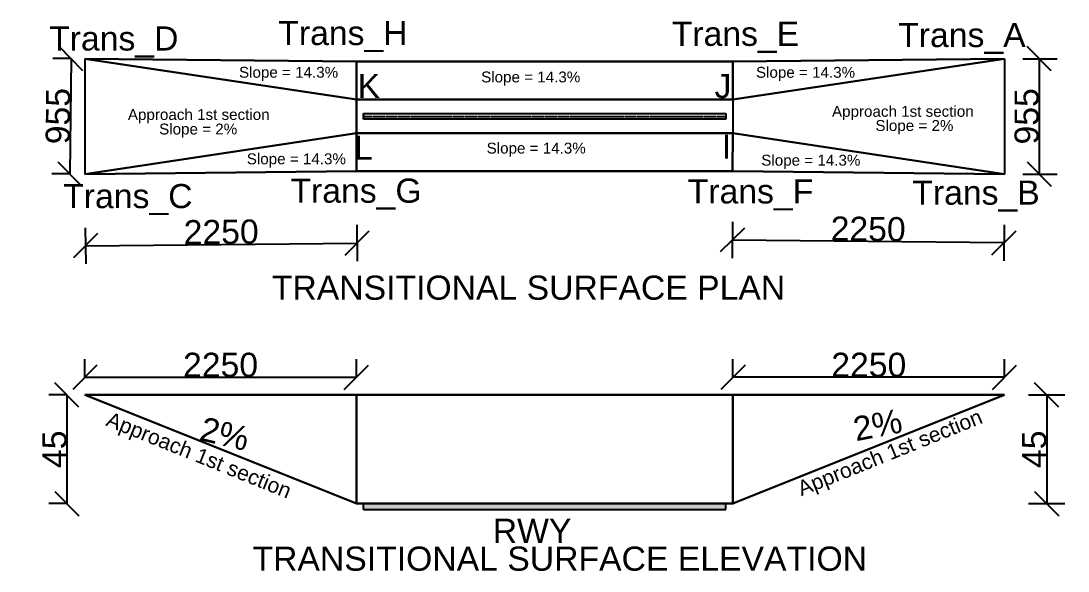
# Model space of a CAD drawing. Header units: metres. Extents: x 53499 to 358985, y 19300 to 120860.
# Drawn here: x 66632 to 75307, y 102530 to 107085 of the extents above; entities that cross this region are included whole.
import ezdxf

# ---------------------------------------------------------------- set-up
doc = ezdxf.new("R2010")
doc.units = ezdxf.units.M
doc.header["$MEASUREMENT"] = 0
doc.linetypes.add('ACAD_ISO02W100', pattern=[15, 12, -3])
for name, color, linetype in [('Approach', 20, 'Continuous'), ('Approach Elev', 132, 'Continuous'), ('Dimtxt', 82, 'Continuous'), ('Runway', 10, 'Continuous'), ('RWY CL', 80, 'ACAD_ISO02W100'), ('RWY Strip', 160, 'Continuous'), ('Text', 240, 'Continuous')]:
    doc.layers.add(name, color=color, linetype=linetype)
doc.layers.add('Trans', color=7, linetype='Continuous', lineweight=30, true_color=0x9fdd22)
doc.styles.add('Dimtxt', font='arial.ttf', dxfattribs={"height": 425})
doc.styles.get("Standard").update_dxf_attribs({"font": 'arial.ttf', "height": 425})
doc.styles.add('style2', font='arial.ttf', dxfattribs={"height": 200})
doc.dimstyles.new('Elev standard', dxfattribs={"dimtxt": 425, "dimasz": 200, "dimexe": 150, "dimexo": 150, "dimgap": 0.09, "dimtad": 1, "dimdec": 0, "dimlfac": 0.05, "dimzin": 0, "dimdsep": 46, "dimtxsty": 'Dimtxt', "dimblk": 'OBLIQUE', "dimcen": 0.09, "dimclrt": 256, "dimadec": 0, "dimazin": 0, "dimtfac": 1, "dimtdec": 0, "dimtix": 1, "dimtofl": 0, "dimtmove": 0, "dimatfit": 0, "dimfxl": 150, "dimfxlon": 1, "dimtolj": 1, "dimtzin": 0, "dimarcsym": 0})
doc.dimstyles.new('Standard 200', dxfattribs={"dimtxt": 200, "dimasz": 200, "dimexe": 150, "dimexo": 150, "dimgap": 0.09, "dimtad": 1, "dimdec": 0, "dimzin": 0, "dimdsep": 46, "dimtxsty": 'style2', "dimblk": 'OBLIQUE', "dimcen": 0.09, "dimclrt": 256, "dimadec": 0, "dimazin": 0, "dimtfac": 1, "dimtdec": 0, "dimtix": 1, "dimtofl": 0, "dimtmove": 0, "dimatfit": 0, "dimfxl": 150, "dimfxlon": 1, "dimtolj": 1, "dimtzin": 0, "dimarcsym": 0})

# ---------------------------------------------------------------- blocks, each defined once
blk = doc.blocks.new('_Oblique')
at = {"color": 0, "linetype": 'ByBlock', "lineweight": -2}
blk.add_line((-0.5, -0.5), (0.5, 0.5), dxfattribs=at)
blk = doc.blocks.new('*D66')
at = {"layer": 'Defpoints', "color": 0, "transparency": 16777216}
for p in [(69410.7, 105840.6), (67160.7, 105817.8), (69416.7, 105246.2)]:
    blk.add_point(p, dxfattribs=at)
at = {"layer": 'Dimtxt', "color": 0, "lineweight": -2, "transparency": 16777216}
for p, q in [((67165.2, 105373.4), (67168.2, 105073.4)), ((69415.2, 105396.2), (69418.2, 105096.2)), ((67166.7, 105223.4), (69416.7, 105246.2))]:
    blk.add_line(p, q, dxfattribs=at)
at = {"layer": 'Dimtxt', "color": 0, "lineweight": -2, "transparency": 16777216, "xscale": 200, "yscale": 200, "zscale": 200}
for p, rotation in [((67166.7, 105223.4), 180.5810866043362), ((69416.7, 105246.2), 0.5810866043362114)]:
    blk.add_blockref('_Oblique', p, dxfattribs=dict(at, rotation=rotation))
at = {"layer": 'Dimtxt', "transparency": 16777216, "insert": (68290.7, 105337), "char_height": 200, "attachment_point": 5, "rotation": 0.58109, "style": 'style2'}
blk.add_mtext('\\A1;2250', dxfattribs=at)
blk = doc.blocks.new('*D67')
at = {"layer": 'Defpoints', "color": 0, "transparency": 16777216}
for p in [(72530.7, 105840.6), (74780.7, 105817.8), (72524.9, 105271.1)]:
    blk.add_point(p, dxfattribs=at)
at = {"layer": 'Dimtxt', "color": 0, "lineweight": -2, "transparency": 16777216}
for p, q in [((72526.4, 105421), (72523.4, 105121.1)), ((74776.4, 105398.2), (74773.4, 105098.2)), ((74774.9, 105248.2), (72524.9, 105271.1))]:
    blk.add_line(p, q, dxfattribs=at)
at = {"layer": 'Dimtxt', "color": 0, "lineweight": -2, "transparency": 16777216, "xscale": 200, "yscale": 200, "zscale": 200}
for p, rotation in [((72524.9, 105271.1), 179.4189133956634), ((74774.9, 105248.2), 359.4189133956634)]:
    blk.add_blockref('_Oblique', p, dxfattribs=dict(at, rotation=rotation))
at = {"layer": 'Dimtxt', "transparency": 16777216, "insert": (73650.9, 105361.8), "char_height": 200, "attachment_point": 5, "rotation": 359.41891, "style": 'style2'}
blk.add_mtext('\\A1;2250', dxfattribs=at)
blk = doc.blocks.new('*D68')
at = {"layer": 'Defpoints', "color": 0, "transparency": 16777216}
for p in [(67170.4, 106772.7), (67037.1, 105819), (67160.7, 105817.8)]:
    blk.add_point(p, dxfattribs=at)
at = {"layer": 'Dimtxt', "color": 0, "lineweight": -2, "transparency": 16777216}
for p, q in [((67046.8, 106773.9), (66896.8, 106775.4)), ((67046.8, 106773.9), (67037.1, 105819)), ((67037.1, 105819), (66887.1, 105820.5))]:
    blk.add_line(p, q, dxfattribs=at)
at = {"layer": 'Dimtxt', "color": 0, "lineweight": -2, "transparency": 16777216, "xscale": 200, "yscale": 200, "zscale": 200}
for p, rotation in [((67046.8, 106773.9), 89.41891339566392), ((67037.1, 105819), 269.4189133956639)]:
    blk.add_blockref('_Oblique', p, dxfattribs=dict(at, rotation=rotation))
at = {"layer": 'Dimtxt', "transparency": 16777216, "insert": (66939.7, 106297.5), "char_height": 200, "attachment_point": 5, "rotation": 89.41891, "style": 'style2'}
blk.add_mtext('\\A1;955', dxfattribs=at)
blk = doc.blocks.new('*D69')
at = {"layer": 'Defpoints', "color": 0, "transparency": 16777216}
for p in [(74780.7, 106772.8), (74780.7, 105817.8), (75066.7, 105817.8)]:
    blk.add_point(p, dxfattribs=at)
at = {"layer": 'Dimtxt', "color": 0, "lineweight": -2, "transparency": 16777216}
for p, q in [((74930.7, 106772.8), (75216.7, 106772.8)), ((75066.7, 106772.8), (75066.7, 105817.8)), ((74930.7, 105817.8), (75216.7, 105817.8))]:
    blk.add_line(p, q, dxfattribs=at)
at = {"layer": 'Dimtxt', "color": 0, "lineweight": -2, "transparency": 16777216, "xscale": 200, "yscale": 200, "zscale": 200}
for p, rotation in [((75066.7, 106772.8), 90), ((75066.7, 105817.8), 270)]:
    blk.add_blockref('_Oblique', p, dxfattribs=dict(at, rotation=rotation))
at = {"layer": 'Dimtxt', "transparency": 16777216, "insert": (74964.5, 106295.3), "char_height": 200, "attachment_point": 5, "rotation": 90, "style": 'style2'}
blk.add_mtext('\\A1;955', dxfattribs=at)
blk = doc.blocks.new('*D70')
at = {"layer": 'Defpoints', "color": 0, "transparency": 16777216}
for p in [(74780.7, 103988.1), (74780.7, 103088.1), (75129.6, 103088.1)]:
    blk.add_point(p, dxfattribs=at)
at = {"layer": 'Dimtxt', "color": 0, "lineweight": -2, "transparency": 16777216}
for p, q in [((74979.6, 103988.1), (75279.6, 103988.1)), ((75129.6, 103988.1), (75129.6, 103088.1)), ((74979.6, 103088.1), (75279.6, 103088.1))]:
    blk.add_line(p, q, dxfattribs=at)
at = {"layer": 'Dimtxt', "color": 0, "lineweight": -2, "transparency": 16777216, "xscale": 200, "yscale": 200, "zscale": 200}
for p, rotation in [((75129.6, 103988.1), 90), ((75129.6, 103088.1), 270)]:
    blk.add_blockref('_Oblique', p, dxfattribs=dict(at, rotation=rotation))
at = {"layer": 'Dimtxt', "transparency": 16777216, "insert": (75027.8, 103538.1), "char_height": 425, "attachment_point": 5, "rotation": 90, "style": 'Dimtxt'}
blk.add_mtext('\\A1;{\\H0.47059x;45}', dxfattribs=at)
blk = doc.blocks.new('*D71')
at = {"layer": 'Defpoints', "color": 0, "transparency": 16777216}
for p in [(67160.7, 103988.1), (67012.5, 103088.1), (67160.7, 103088.1)]:
    blk.add_point(p, dxfattribs=at)
at = {"layer": 'Dimtxt', "color": 0, "lineweight": -2, "transparency": 16777216}
for p, q in [((67012.5, 103988.1), (66862.5, 103988.1)), ((67012.5, 103988.1), (67012.5, 103088.1)), ((67012.5, 103088.1), (66862.5, 103088.1))]:
    blk.add_line(p, q, dxfattribs=at)
at = {"layer": 'Dimtxt', "color": 0, "lineweight": -2, "transparency": 16777216, "xscale": 200, "yscale": 200, "zscale": 200}
for p, rotation in [((67012.5, 103988.1), 90), ((67012.5, 103088.1), 270)]:
    blk.add_blockref('_Oblique', p, dxfattribs=dict(at, rotation=rotation))
at = {"layer": 'Dimtxt', "transparency": 16777216, "insert": (66910.7, 103538.1), "char_height": 425, "attachment_point": 5, "rotation": 90, "style": 'Dimtxt'}
blk.add_mtext('\\A1;{\\H0.47059x;45}', dxfattribs=at)
blk = doc.blocks.new('*D72')
at = {"layer": 'Defpoints', "color": 0, "transparency": 16777216}
for p in [(69410.7, 104134.1), (67160.7, 103988.1), (69410.7, 103988.1)]:
    blk.add_point(p, dxfattribs=at)
at = {"layer": 'Dimtxt', "color": 0, "lineweight": -2, "transparency": 16777216}
for p, q in [((67160.7, 104134.1), (67160.7, 104284.1)), ((69410.7, 104134.1), (69410.7, 104284.1)), ((67160.7, 104134.1), (69410.7, 104134.1))]:
    blk.add_line(p, q, dxfattribs=at)
at = {"layer": 'Dimtxt', "color": 0, "lineweight": -2, "transparency": 16777216, "xscale": 200, "yscale": 200, "zscale": 200, "rotation": 180}
blk.add_blockref('_Oblique', (67160.7, 104134.1), dxfattribs=at)
at = {"layer": 'Dimtxt', "color": 0, "lineweight": -2, "transparency": 16777216, "xscale": 200, "yscale": 200, "zscale": 200}
blk.add_blockref('_Oblique', (69410.7, 104134.1), dxfattribs=at)
at = {"layer": 'Dimtxt', "transparency": 16777216, "insert": (68285.7, 104236.3), "char_height": 200, "attachment_point": 5, "style": 'style2'}
blk.add_mtext('\\A1;2250', dxfattribs=at)
blk = doc.blocks.new('*D73')
at = {"layer": 'Defpoints', "color": 0, "transparency": 16777216}
for p in [(72530.7, 104134.1), (72530.7, 103988.1), (74780.7, 103988.1)]:
    blk.add_point(p, dxfattribs=at)
at = {"layer": 'Dimtxt', "color": 0, "lineweight": -2, "transparency": 16777216}
for p, q in [((72530.7, 104134.1), (72530.7, 104284.1)), ((74780.7, 104134.1), (74780.7, 104284.1)), ((74780.7, 104134.1), (72530.7, 104134.1))]:
    blk.add_line(p, q, dxfattribs=at)
at = {"layer": 'Dimtxt', "color": 0, "lineweight": -2, "transparency": 16777216, "xscale": 200, "yscale": 200, "zscale": 200, "rotation": 180}
blk.add_blockref('_Oblique', (72530.7, 104134.1), dxfattribs=at)
at = {"layer": 'Dimtxt', "color": 0, "lineweight": -2, "transparency": 16777216, "xscale": 200, "yscale": 200, "zscale": 200}
blk.add_blockref('_Oblique', (74780.7, 104134.1), dxfattribs=at)
at = {"layer": 'Dimtxt', "transparency": 16777216, "insert": (73655.7, 104236.3), "char_height": 200, "attachment_point": 5, "style": 'style2'}
blk.add_mtext('\\A1;2250', dxfattribs=at)

msp = doc.modelspace()

# ---------------------------------------------------------------- hatches: boundary and pattern name
at = {"layer": 'Approach Elev'}
h = msp.add_hatch(color=256, dxfattribs=at)
h.dxf.hatch_style = 1
h.paths.add_polyline_path([(72470.7, 103088.1), (69470.7, 103088.1), (69470.7, 103038.1), (72470.7, 103038.1)])

# ---------------------------------------------------------------- linework, layer by layer
at = {"layer": 'Approach'}
for p, q in [((67160.7, 106772.8), (67160.7, 105817.8)), ((74780.7, 106772.8), (74780.7, 105817.8)), ((69410.7, 106435.3), (69410.7, 106155.3)), ((72530.7, 106435.3), (72530.7, 106155.3)), ((69410.7, 103088.1), (67160.7, 103988.1)), ((72530.7, 103088.1), (74780.7, 103988.1)), ((69470.7, 103038.1), (72470.7, 103038.1))]:
    msp.add_line(p, q, dxfattribs=at)
at = {"layer": 'Approach Elev'}
for p, q in [((69470.7, 103038.1), (69470.7, 103088.1)), ((72470.7, 103038.1), (72470.7, 103088.1))]:
    msp.add_line(p, q, dxfattribs=at)
at = {"layer": 'Runway'}
for p, q in [((69470.7, 106317.8), (72470.7, 106317.8)), ((69470.7, 106272.8), (69470.7, 106317.8)), ((69470.7, 106317.8), (69470.7, 106272.8)), ((72470.7, 106272.8), (69470.7, 106272.8)), ((72470.7, 106317.8), (72470.7, 106272.8))]:
    msp.add_line(p, q, dxfattribs=at)
at = {"layer": 'RWY CL'}
msp.add_line((69470.7, 106295.3), (72470.7, 106295.3), dxfattribs=at)
at = {"layer": 'RWY Strip'}
for p, q in [((69410.7, 106155.3), (69410.7, 106435.3)), ((69410.7, 106435.3), (72530.7, 106435.3)), ((69410.7, 106435.3), (69410.7, 106155.3)), ((72530.7, 106435.3), (72530.7, 106155.3)), ((69410.7, 106155.3), (72530.7, 106155.3))]:
    msp.add_line(p, q, dxfattribs=at)
at = {"layer": 'Trans'}
for p, q in [((69410.7, 106435.3), (67160.7, 106772.8)), ((69410.7, 106749.9), (67160.7, 106772.8)), ((69410.7, 106749.9), (72530.7, 106749.9)), ((69410.7, 106435.3), (69410.7, 106749.9)), ((72530.7, 106435.3), (74780.7, 106772.8)), ((72530.7, 106749.9), (74780.7, 106772.8)), ((72530.7, 106435.3), (72530.7, 106749.9)), ((69410.7, 106435.3), (72530.7, 106435.3)), ((67160.7, 105817.8), (69410.7, 106155.3)), ((69410.7, 106155.3), (69410.7, 105840.6)), ((69410.7, 106155.3), (72530.7, 106155.3)), ((72530.7, 106155.3), (72527.5, 105840.6)), ((74780.7, 105817.8), (72530.7, 106155.3)), ((69410.7, 105840.6), (67160.7, 105817.8)), ((69410.7, 105840.6), (72530.7, 105840.6)), ((72530.7, 105840.6), (74780.7, 105817.8)), ((67160.7, 103988.1), (69410.7, 103988.1)), ((69410.7, 103088.1), (67160.7, 103988.1)), ((69410.7, 103988.1), (69410.7, 103088.1)), ((72530.7, 103988.1), (69410.7, 103988.1)), ((72530.7, 103088.1), (72530.7, 103988.1)), ((72530.7, 103988.1), (74780.7, 103988.1)), ((74780.7, 103988.1), (72530.7, 103088.1)), ((69410.7, 103088.1), (72530.7, 103088.1))]:
    msp.add_line(p, q, dxfattribs=at)

# ---------------------------------------------------------------- texts
at = {"layer": 'Approach', "char_height": 200, "attachment_point": 1, "style": 'style2'}
for s, insert in [('TRANSITIONAL SURFACE PLAN', (68710.1, 104976.4)), ('TRANSITIONAL SURFACE ELEVATION', (68550, 102732.3))]:
    msp.add_mtext_dynamic_manual_height_columns(s, width=13303.507, gutter_width=2125, heights=[0], dxfattribs=dict(at, insert=insert))
at = {"layer": 'Dimtxt', "char_height": 90, "attachment_point": 3}
for s, insert in [('Slope = 14.3%', (69259.7, 106705.4)), ('Slope = 14.3%', (73542.4, 106705)), ('Slope = 14.3%', (71265.7, 106666.6)), ('Approach 1st section', (68691.9, 106355.7)), ('Approach 1st section', (74525, 106381.7)), ('Slope = 2%', (74357.1, 106264.4)), ('Slope = 2%', (68423.3, 106235.3)), ('Slope = 14.3%', (71311.1, 106077.3)), ('Slope = 14.3%', (69324, 105988.5)), ('Slope = 14.3%', (73586.4, 105977.2))]:
    msp.add_mtext_dynamic_manual_height_columns(s, width=1776.87, gutter_width=1, heights=[644.6], dxfattribs=dict(at, insert=insert))
at = {"layer": 'Dimtxt', "attachment_point": 1, "style": 'style2'}
for s, width, heights, insert, char_height, rotation in [('Approach 1st section', 3367.142, [130.6], (73050.1, 103264.6), 125, 21.95941), ('2%', 1304.473, [0], (73511.7, 103800.4), 200, 10.94863), ('Approach 1st section', 3367.142, [130.6], (67374.1, 103853.4), 125, 338.05067), ('2%', 1304.473, [0], (68147.3, 103810.6), 200, 346.49066)]:
    msp.add_mtext_dynamic_manual_height_columns(s, width=width, gutter_width=2125, heights=heights, dxfattribs=dict(at, insert=insert, char_height=char_height, rotation=rotation))
at = {"layer": 'Dimtxt', "insert": (70540.4, 102962.9), "char_height": 200, "attachment_point": 1, "style": 'style2'}
msp.add_mtext_dynamic_manual_height_columns('RWY', width=1650.888, gutter_width=1000, heights=[0], dxfattribs=at)
at = {"layer": 'Text', "char_height": 200, "attachment_point": 3}
for s, width, insert in [('Trans_H', 99.134, (69834.8, 107085.5)), ('Trans_E', 99.134, (73079.3, 107079.1)), ('Trans_A', 99.134, (74955.3, 107069.2)), ('Trans_D', 99.134, (67936.6, 107040.5)), ('K', 99.134, (69607.3, 106647)), ('J', 99.134, (72517.8, 106647)), ('L', 200, (69547.6, 106135.9)), ('I', 200, (72515.7, 106143.6)), ('Trans_G', 99.134, (69951.5, 105780)), ('Trans_F', 99.134, (73196, 105773.7)), ('Trans_B', 99.134, (75072.1, 105763.8)), ('Trans_C', 99.134, (68053.3, 105735))]:
    msp.add_mtext_dynamic_manual_height_columns(s, width=width, gutter_width=1, heights=[0], dxfattribs=dict(at, insert=insert))

# ---------------------------------------------------------------- dimensions: what is measured, and where the dimension line sits
at = {"layer": 'Dimtxt'}
for p1, p2, distance, picture, middle in [((67170.4, 106772.7), (67160.7, 105817.8), -123.6, '*D68', (66939.7, 106297.5)), ((67160.7, 105817.8), (69410.7, 105840.6), -594.4, '*D66', (68290.7, 105337)), ((74780.7, 105817.8), (72530.7, 105840.6), 569.5, '*D67', (73650.9, 105361.8))]:
    dim = msp.add_aligned_dim(p1=p1, p2=p2, distance=distance, dimstyle='Standard 200', dxfattribs=at)
    dim.commit()
    dim.dimension.update_dxf_attribs({"geometry": picture, "text_midpoint": middle})
dim = msp.add_linear_dim(base=(75066.7, 105817.8), p1=(74780.7, 106772.8), p2=(74780.7, 105817.8), angle=90, dimstyle='Standard 200', dxfattribs=at)
dim.commit()
dim.dimension.update_dxf_attribs({"geometry": '*D69', "text_midpoint": (74964.5, 106295.3)})
for base, p1, p2, picture, middle in [((69410.7, 104134.1), (67160.7, 103988.1), (69410.7, 103988.1), '*D72', (68285.7, 104236.3)), ((72530.7, 104134.1), (74780.7, 103988.1), (72530.7, 103988.1), '*D73', (73655.7, 104236.3))]:
    dim = msp.add_linear_dim(base=base, p1=p1, p2=p2, dimstyle='Standard 200', dxfattribs=at)
    dim.commit()
    dim.dimension.update_dxf_attribs({"geometry": picture, "text_midpoint": middle})
for base, p1, p2, picture, middle in [((67012.5, 103088.1), (67160.7, 103988.1), (67160.7, 103088.1), '*D71', (66910.7, 103538.1)), ((75129.6, 103088.1), (74780.7, 103988.1), (74780.7, 103088.1), '*D70', (75027.8, 103538.1))]:
    dim = msp.add_linear_dim(base=base, p1=p1, p2=p2, angle=90, text='{\\H0.47059x;<>}', dimstyle='Elev standard', dxfattribs=at)
    dim.commit()
    dim.dimension.update_dxf_attribs({"geometry": picture, "text_midpoint": middle})

doc.saveas('drawing.dxf')
